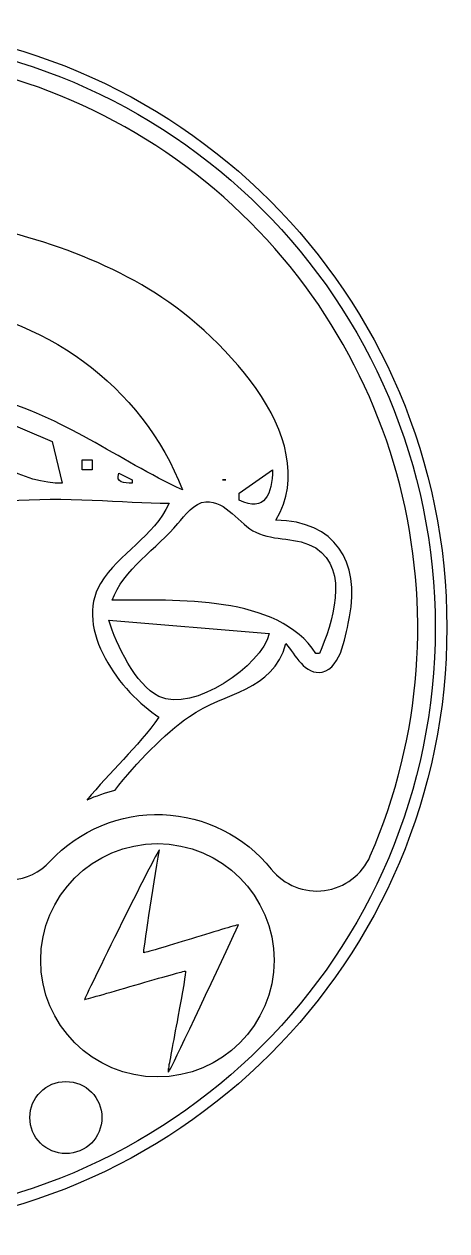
# Model space of a CAD drawing. Header units: millimetres. Extents: x -20.7 to 20.7, y -20.7 to 20.7.
# Drawn here: x 6.19 to 20.68, y -20.68 to 20.68 of the extents above; entities that cross this region are included whole.
import ezdxf

# ---------------------------------------------------------------- set-up
doc = ezdxf.new("R2010")
doc.units = ezdxf.units.MM
doc.layers.get('0').update_dxf_attribs({"linetype": 'CONTINUOUS'})

msp = doc.modelspace()

# ---------------------------------------------------------------- linework, layer by layer
for p, q in [((4.863, 7.349), (7.15, 6.375)), ((4.863, 7.349), (7.15, 6.375)), ((4.863, 7.349), (7.15, 6.375)), ((4.863, 7.349), (7.15, 6.375)), ((4.863, 7.349), (7.15, 6.375)), ((4.863, 7.349), (7.15, 6.375)), ((7.15, 6.375), (7.496, 4.944)), ((7.15, 6.375), (7.496, 4.944)), ((7.15, 6.375), (7.496, 4.944)), ((7.15, 6.375), (7.496, 4.944)), ((7.15, 6.375), (7.496, 4.944)), ((7.15, 6.375), (7.496, 4.944)), ((13.565, 4.6), (14.71, 5.402)), ((13.565, 4.6), (14.71, 5.402)), ((13.565, 4.6), (14.71, 5.402)), ((13.565, 4.6), (14.71, 5.402)), ((13.565, 4.6), (14.71, 5.402)), ((13.565, 4.6), (14.71, 5.402)), ((9.443, 5.287), (9.901, 5.058)), ((9.443, 5.287), (9.901, 5.058)), ((9.443, 5.287), (9.901, 5.058)), ((9.443, 5.287), (9.901, 5.058)), ((9.443, 5.287), (9.901, 5.058)), ((9.443, 5.287), (9.901, 5.058)), ((9.901, 5.058), (9.901, 4.944)), ((9.901, 5.058), (9.901, 4.944)), ((9.901, 5.058), (9.901, 4.944)), ((9.901, 5.058), (9.901, 4.944)), ((9.901, 5.058), (9.901, 4.944)), ((9.901, 5.058), (9.901, 4.944)), ((13.565, 4.371), (13.565, 4.6)), ((13.565, 4.371), (13.565, 4.6)), ((13.565, 4.371), (13.565, 4.6)), ((13.565, 4.371), (13.565, 4.6)), ((13.565, 4.371), (13.565, 4.6)), ((13.565, 4.371), (13.565, 4.6)), ((9.099, 0.249), (14.596, -0.209)), ((9.099, 0.249), (14.596, -0.209)), ((9.099, 0.249), (14.596, -0.209)), ((9.099, 0.249), (14.596, -0.209)), ((9.099, 0.249), (14.596, -0.209)), ((9.099, 0.249), (14.596, -0.209)), ((16.314, -0.896), (16.199, -0.896)), ((16.314, -0.896), (16.199, -0.896)), ((16.314, -0.896), (16.199, -0.896)), ((16.314, -0.896), (16.199, -0.896)), ((16.314, -0.896), (16.199, -0.896)), ((16.314, -0.896), (16.199, -0.896))]:
    msp.add_line(p, q)
msp.add_lwpolyline([(-7.091, -8.016, 0.393426), (-4.373, -8.219, -0.35083), (4.373, -8.219, 0.393426), (7.091, -8.016, -0.458612), (14.665, -8.285, 0.565024), (18.061, -7.83, 1.523453), (-18.061, -7.83, 0.565024), (-14.665, -8.285, -0.458612)], format="xyb", close=True)
for points in [[(8.183, 5.402), (8.183, 5.746), (8.527, 5.746), (8.527, 5.402)], [(8.183, 5.402), (8.183, 5.746), (8.527, 5.746), (8.527, 5.402)], [(8.183, 5.402), (8.183, 5.746), (8.527, 5.746), (8.527, 5.402)], [(8.183, 5.402), (8.183, 5.746), (8.527, 5.746), (8.527, 5.402)], [(8.183, 5.402), (8.183, 5.746), (8.527, 5.746), (8.527, 5.402)], [(8.183, 5.402), (8.183, 5.746), (8.527, 5.746), (8.527, 5.402)], [(13.107, 5.058), (12.993, 5.058)], [(13.107, 5.058), (12.993, 5.058)], [(13.107, 5.058), (12.993, 5.058)], [(13.107, 5.058), (12.993, 5.058)], [(13.107, 5.058), (12.993, 5.058)], [(13.107, 5.058), (12.993, 5.058)]]:
    msp.add_lwpolyline(points, close=True)
for centre, radius in [((0, 0), 20.685), ((0, 0), 20.685), ((0, 0), 20.285), ((10.762, -11.41), 4), ((7.625, -16.8), 1.236)]:
    msp.add_circle(centre, radius)
msp.add_arc((10.762, -11.41), 6, 104.1294, 113.7592)
msp.add_arc((10.762, -11.41), 6, 104.1294, 113.7592)
msp.add_arc((10.762, -11.41), 6, 104.1294, 113.7592)
msp.add_arc((10.762, -11.41), 6, 104.1294, 113.7592)
msp.add_arc((10.762, -11.41), 6, 104.1294, 113.7592)
msp.add_arc((10.762, -11.41), 6, 104.1294, 113.7592)
for points in [[(10.473, 11.601), (7.887, 13.149), (4.864, 13.917), (1.885, 14.2)], [(10.473, 11.601), (7.887, 13.149), (4.864, 13.917), (1.885, 14.2)], [(10.473, 11.601), (7.887, 13.149), (4.864, 13.917), (1.885, 14.2)], [(10.473, 11.601), (7.887, 13.149), (4.864, 13.917), (1.885, 14.2)], [(10.473, 11.601), (7.887, 13.149), (4.864, 13.917), (1.885, 14.2)], [(10.473, 11.601), (7.887, 13.149), (4.864, 13.917), (1.885, 14.2)], [(14.825, 3.684), (16.515, 6.521), (12.775, 10.223), (10.473, 11.601)], [(14.825, 3.684), (16.515, 6.521), (12.775, 10.223), (10.473, 11.601)], [(14.825, 3.684), (16.515, 6.521), (12.775, 10.223), (10.473, 11.601)], [(14.825, 3.684), (16.515, 6.521), (12.775, 10.223), (10.473, 11.601)], [(14.825, 3.684), (16.515, 6.521), (12.775, 10.223), (10.473, 11.601)], [(14.825, 3.684), (16.515, 6.521), (12.775, 10.223), (10.473, 11.601)], [(3.03, 11.108), (6.797, 10.748), (10.262, 8.299), (11.619, 4.715)], [(3.03, 11.108), (6.797, 10.748), (10.262, 8.299), (11.619, 4.715)], [(3.03, 11.108), (6.797, 10.748), (10.262, 8.299), (11.619, 4.715)], [(3.03, 11.108), (6.797, 10.748), (10.262, 8.299), (11.619, 4.715)], [(3.03, 11.108), (6.797, 10.748), (10.262, 8.299), (11.619, 4.715)], [(3.03, 11.108), (6.797, 10.748), (10.262, 8.299), (11.619, 4.715)], [(11.619, 4.715), (9.402, 5.751), (7.512, 7.246), (5.092, 7.866)], [(11.619, 4.715), (9.402, 5.751), (7.512, 7.246), (5.092, 7.866)], [(11.619, 4.715), (9.402, 5.751), (7.512, 7.246), (5.092, 7.866)], [(11.619, 4.715), (9.402, 5.751), (7.512, 7.246), (5.092, 7.866)], [(11.619, 4.715), (9.402, 5.751), (7.512, 7.246), (5.092, 7.866)], [(11.619, 4.715), (9.402, 5.751), (7.512, 7.246), (5.092, 7.866)], [(7.496, 4.944), (6.262, 4.944), (4.365, 5.711), (4.863, 7.349)], [(7.496, 4.944), (6.262, 4.944), (4.365, 5.711), (4.863, 7.349)], [(7.496, 4.944), (6.262, 4.944), (4.365, 5.711), (4.863, 7.349)], [(7.496, 4.944), (6.262, 4.944), (4.365, 5.711), (4.863, 7.349)], [(7.496, 4.944), (6.262, 4.944), (4.365, 5.711), (4.863, 7.349)], [(7.496, 4.944), (6.262, 4.944), (4.365, 5.711), (4.863, 7.349)], [(14.71, 5.402), (14.703, 4.593), (14.457, 3.929), (13.565, 4.371)], [(14.71, 5.402), (14.703, 4.593), (14.457, 3.929), (13.565, 4.371)], [(14.71, 5.402), (14.703, 4.593), (14.457, 3.929), (13.565, 4.371)], [(14.71, 5.402), (14.703, 4.593), (14.457, 3.929), (13.565, 4.371)], [(14.71, 5.402), (14.703, 4.593), (14.457, 3.929), (13.565, 4.371)], [(14.71, 5.402), (14.703, 4.593), (14.457, 3.929), (13.565, 4.371)], [(9.901, 4.944), (9.62, 4.958), (9.318, 4.955), (9.443, 5.287)], [(9.901, 4.944), (9.62, 4.958), (9.318, 4.955), (9.443, 5.287)], [(9.901, 4.944), (9.62, 4.958), (9.318, 4.955), (9.443, 5.287)], [(9.901, 4.944), (9.62, 4.958), (9.318, 4.955), (9.443, 5.287)], [(9.901, 4.944), (9.62, 4.958), (9.318, 4.955), (9.443, 5.287)], [(9.901, 4.944), (9.62, 4.958), (9.318, 4.955), (9.443, 5.287)], [(1.07, 1.967), (2.99, 5.202), (8.007, 4.283), (11.161, 4.257)], [(1.07, 1.967), (2.99, 5.202), (8.007, 4.283), (11.161, 4.257)], [(1.07, 1.967), (2.99, 5.202), (8.007, 4.283), (11.161, 4.257)], [(1.07, 1.967), (2.99, 5.202), (8.007, 4.283), (11.161, 4.257)], [(1.07, 1.967), (2.99, 5.202), (8.007, 4.283), (11.161, 4.257)], [(1.07, 1.967), (2.99, 5.202), (8.007, 4.283), (11.161, 4.257)], [(11.161, 4.257), (10.648, 3.106), (9.444, 2.558), (8.811, 1.509)], [(11.161, 4.257), (10.648, 3.106), (9.444, 2.558), (8.811, 1.509)], [(11.161, 4.257), (10.648, 3.106), (9.444, 2.558), (8.811, 1.509)], [(11.161, 4.257), (10.648, 3.106), (9.444, 2.558), (8.811, 1.509)], [(11.161, 4.257), (10.648, 3.106), (9.444, 2.558), (8.811, 1.509)], [(11.161, 4.257), (10.648, 3.106), (9.444, 2.558), (8.811, 1.509)], [(11.464, 3.56), (11.699, 3.842), (12.024, 4.281), (12.425, 4.31)], [(11.464, 3.56), (11.699, 3.842), (12.024, 4.281), (12.425, 4.31)], [(11.464, 3.56), (11.699, 3.842), (12.024, 4.281), (12.425, 4.31)], [(11.464, 3.56), (11.699, 3.842), (12.024, 4.281), (12.425, 4.31)], [(11.464, 3.56), (11.699, 3.842), (12.024, 4.281), (12.425, 4.31)], [(11.464, 3.56), (11.699, 3.842), (12.024, 4.281), (12.425, 4.31)], [(12.425, 4.31), (13.106, 4.359), (13.584, 3.532), (14.138, 3.263)], [(12.425, 4.31), (13.106, 4.359), (13.584, 3.532), (14.138, 3.263)], [(12.425, 4.31), (13.106, 4.359), (13.584, 3.532), (14.138, 3.263)], [(12.425, 4.31), (13.106, 4.359), (13.584, 3.532), (14.138, 3.263)], [(12.425, 4.31), (13.106, 4.359), (13.584, 3.532), (14.138, 3.263)], [(12.425, 4.31), (13.106, 4.359), (13.584, 3.532), (14.138, 3.263)], [(9.214, 0.936), (9.561, 1.957), (10.775, 2.734), (11.464, 3.56)], [(9.214, 0.936), (9.561, 1.957), (10.775, 2.734), (11.464, 3.56)], [(9.214, 0.936), (9.561, 1.957), (10.775, 2.734), (11.464, 3.56)], [(9.214, 0.936), (9.561, 1.957), (10.775, 2.734), (11.464, 3.56)], [(9.214, 0.936), (9.561, 1.957), (10.775, 2.734), (11.464, 3.56)], [(9.214, 0.936), (9.561, 1.957), (10.775, 2.734), (11.464, 3.56)], [(17.343, 0.364), (17.728, 2.262), (16.849, 3.642), (14.825, 3.684)], [(17.343, 0.364), (17.728, 2.262), (16.849, 3.642), (14.825, 3.684)], [(17.343, 0.364), (17.728, 2.262), (16.849, 3.642), (14.825, 3.684)], [(17.343, 0.364), (17.728, 2.262), (16.849, 3.642), (14.825, 3.684)], [(17.343, 0.364), (17.728, 2.262), (16.849, 3.642), (14.825, 3.684)], [(17.343, 0.364), (17.728, 2.262), (16.849, 3.642), (14.825, 3.684)], [(14.138, 3.263), (14.783, 2.95), (15.551, 3.123), (16.188, 2.726)], [(14.138, 3.263), (14.783, 2.95), (15.551, 3.123), (16.188, 2.726)], [(14.138, 3.263), (14.783, 2.95), (15.551, 3.123), (16.188, 2.726)], [(14.138, 3.263), (14.783, 2.95), (15.551, 3.123), (16.188, 2.726)], [(14.138, 3.263), (14.783, 2.95), (15.551, 3.123), (16.188, 2.726)], [(14.138, 3.263), (14.783, 2.95), (15.551, 3.123), (16.188, 2.726)], [(16.188, 2.726), (17.369, 1.99), (16.751, 0.121), (16.314, -0.896)], [(16.188, 2.726), (17.369, 1.99), (16.751, 0.121), (16.314, -0.896)], [(16.188, 2.726), (17.369, 1.99), (16.751, 0.121), (16.314, -0.896)], [(16.188, 2.726), (17.369, 1.99), (16.751, 0.121), (16.314, -0.896)], [(16.188, 2.726), (17.369, 1.99), (16.751, 0.121), (16.314, -0.896)], [(16.188, 2.726), (17.369, 1.99), (16.751, 0.121), (16.314, -0.896)], [(8.811, 1.509), (7.872, -0.046), (9.506, -2.238), (10.817, -3.072)], [(8.811, 1.509), (7.872, -0.046), (9.506, -2.238), (10.817, -3.072)], [(8.811, 1.509), (7.872, -0.046), (9.506, -2.238), (10.817, -3.072)], [(8.811, 1.509), (7.872, -0.046), (9.506, -2.238), (10.817, -3.072)], [(8.811, 1.509), (7.872, -0.046), (9.506, -2.238), (10.817, -3.072)], [(8.811, 1.509), (7.872, -0.046), (9.506, -2.238), (10.817, -3.072)], [(16.199, -0.896), (14.909, 1.133), (11.374, 0.936), (9.214, 0.936)], [(16.199, -0.896), (14.909, 1.133), (11.374, 0.936), (9.214, 0.936)], [(16.199, -0.896), (14.909, 1.133), (11.374, 0.936), (9.214, 0.936)], [(16.199, -0.896), (14.909, 1.133), (11.374, 0.936), (9.214, 0.936)], [(16.199, -0.896), (14.909, 1.133), (11.374, 0.936), (9.214, 0.936)], [(16.199, -0.896), (14.909, 1.133), (11.374, 0.936), (9.214, 0.936)], [(10.817, -2.364), (9.987, -1.955), (9.366, -0.593), (9.099, 0.249)], [(10.817, -2.364), (9.987, -1.955), (9.366, -0.593), (9.099, 0.249)], [(10.817, -2.364), (9.987, -1.955), (9.366, -0.593), (9.099, 0.249)], [(10.817, -2.364), (9.987, -1.955), (9.366, -0.593), (9.099, 0.249)], [(10.817, -2.364), (9.987, -1.955), (9.366, -0.593), (9.099, 0.249)], [(10.817, -2.364), (9.987, -1.955), (9.366, -0.593), (9.099, 0.249)], [(16.416, -1.527), (17.084, -1.388), (17.233, -0.179), (17.343, 0.364)], [(16.416, -1.527), (17.084, -1.388), (17.233, -0.179), (17.343, 0.364)], [(16.416, -1.527), (17.084, -1.388), (17.233, -0.179), (17.343, 0.364)], [(16.416, -1.527), (17.084, -1.388), (17.233, -0.179), (17.343, 0.364)], [(16.416, -1.527), (17.084, -1.388), (17.233, -0.179), (17.343, 0.364)], [(16.416, -1.527), (17.084, -1.388), (17.233, -0.179), (17.343, 0.364)], [(14.596, -0.209), (14.341, -1.303), (11.979, -2.936), (10.817, -2.364)], [(14.596, -0.209), (14.341, -1.303), (11.979, -2.936), (10.817, -2.364)], [(14.596, -0.209), (14.341, -1.303), (11.979, -2.936), (10.817, -2.364)], [(14.596, -0.209), (14.341, -1.303), (11.979, -2.936), (10.817, -2.364)], [(14.596, -0.209), (14.341, -1.303), (11.979, -2.936), (10.817, -2.364)], [(14.596, -0.209), (14.341, -1.303), (11.979, -2.936), (10.817, -2.364)], [(11.858, -3.051), (13.092, -2.186), (14.713, -2.214), (15.168, -0.552)], [(11.858, -3.051), (13.092, -2.186), (14.713, -2.214), (15.168, -0.552)], [(11.858, -3.051), (13.092, -2.186), (14.713, -2.214), (15.168, -0.552)], [(11.858, -3.051), (13.092, -2.186), (14.713, -2.214), (15.168, -0.552)], [(11.858, -3.051), (13.092, -2.186), (14.713, -2.214), (15.168, -0.552)], [(11.858, -3.051), (13.092, -2.186), (14.713, -2.214), (15.168, -0.552)], [(15.168, -0.552), (15.478, -0.925), (15.827, -1.649), (16.416, -1.527)], [(15.168, -0.552), (15.478, -0.925), (15.827, -1.649), (16.416, -1.527)], [(15.168, -0.552), (15.478, -0.925), (15.827, -1.649), (16.416, -1.527)], [(15.168, -0.552), (15.478, -0.925), (15.827, -1.649), (16.416, -1.527)], [(15.168, -0.552), (15.478, -0.925), (15.827, -1.649), (16.416, -1.527)], [(15.168, -0.552), (15.478, -0.925), (15.827, -1.649), (16.416, -1.527)], [(10.817, -3.072), (10.087, -4.108), (9.139, -4.95), (8.345, -5.919)], [(10.817, -3.072), (10.087, -4.108), (9.139, -4.95), (8.345, -5.919)], [(10.817, -3.072), (10.087, -4.108), (9.139, -4.95), (8.345, -5.919)], [(10.817, -3.072), (10.087, -4.108), (9.139, -4.95), (8.345, -5.919)], [(10.817, -3.072), (10.087, -4.108), (9.139, -4.95), (8.345, -5.919)], [(10.817, -3.072), (10.087, -4.108), (9.139, -4.95), (8.345, -5.919)], [(9.298, -5.592), (10.069, -4.609), (10.986, -3.661), (11.858, -3.051)], [(9.298, -5.592), (10.069, -4.609), (10.986, -3.661), (11.858, -3.051)], [(9.298, -5.592), (10.069, -4.609), (10.986, -3.661), (11.858, -3.051)], [(9.298, -5.592), (10.069, -4.609), (10.986, -3.661), (11.858, -3.051)], [(9.298, -5.592), (10.069, -4.609), (10.986, -3.661), (11.858, -3.051)], [(9.298, -5.592), (10.069, -4.609), (10.986, -3.661), (11.858, -3.051)], [(10.836, -7.624), (10.852, -7.53), (10.277, -8.642), (9.558, -10.095)], [(10.836, -7.624), (10.852, -7.53), (10.277, -8.642), (9.558, -10.095)], [(10.836, -7.624), (10.852, -7.53), (10.277, -8.642), (9.558, -10.095)], [(10.296, -11.148), (10.271, -11.134), (10.609, -8.925), (10.836, -7.624)], [(10.296, -11.148), (10.271, -11.134), (10.609, -8.925), (10.836, -7.624)], [(10.296, -11.148), (10.271, -11.134), (10.609, -8.925), (10.836, -7.624)], [(9.558, -10.095), (8.839, -11.547), (8.257, -12.742), (8.265, -12.749)], [(9.558, -10.095), (8.839, -11.547), (8.257, -12.742), (8.265, -12.749)], [(9.558, -10.095), (8.839, -11.547), (8.257, -12.742), (8.265, -12.749)], [(11.348, -14.851), (11.769, -13.98), (13.543, -10.216), (13.543, -10.194)], [(11.348, -14.851), (11.769, -13.98), (13.543, -10.216), (13.543, -10.194)], [(11.348, -14.851), (11.769, -13.98), (13.543, -10.216), (13.543, -10.194)], [(13.543, -10.194), (13.543, -10.182), (12.82, -10.396), (11.936, -10.669)], [(13.543, -10.194), (13.543, -10.182), (12.82, -10.396), (11.936, -10.669)], [(13.543, -10.194), (13.543, -10.182), (12.82, -10.396), (11.936, -10.669)], [(11.936, -10.669), (11.052, -10.943), (10.314, -11.158), (10.296, -11.148)], [(11.936, -10.669), (11.052, -10.943), (10.314, -11.158), (10.296, -11.148)], [(11.936, -10.669), (11.052, -10.943), (10.314, -11.158), (10.296, -11.148)], [(9.986, -12.262), (10.925, -11.986), (11.708, -11.77), (11.727, -11.781)], [(9.986, -12.262), (10.925, -11.986), (11.708, -11.77), (11.727, -11.781)], [(9.986, -12.262), (10.925, -11.986), (11.708, -11.77), (11.727, -11.781)], [(11.727, -11.781), (11.745, -11.793), (11.628, -12.501), (11.466, -13.355)], [(11.727, -11.781), (11.745, -11.793), (11.628, -12.501), (11.466, -13.355)], [(11.727, -11.781), (11.745, -11.793), (11.628, -12.501), (11.466, -13.355)], [(8.265, -12.749), (8.273, -12.757), (9.048, -12.537), (9.986, -12.262)], [(8.265, -12.749), (8.273, -12.757), (9.048, -12.537), (9.986, -12.262)], [(8.265, -12.749), (8.273, -12.757), (9.048, -12.537), (9.986, -12.262)], [(11.466, -13.355), (11.304, -14.209), (11.155, -15.011), (11.136, -15.136)], [(11.466, -13.355), (11.304, -14.209), (11.155, -15.011), (11.136, -15.136)], [(11.466, -13.355), (11.304, -14.209), (11.155, -15.011), (11.136, -15.136)], [(11.136, -15.136), (11.107, -15.327), (11.14, -15.282), (11.348, -14.851)], [(11.136, -15.136), (11.107, -15.327), (11.14, -15.282), (11.348, -14.851)], [(11.136, -15.136), (11.107, -15.327), (11.14, -15.282), (11.348, -14.851)]]:
    msp.add_open_spline(points, degree=3)

doc.saveas('drawing.dxf')
